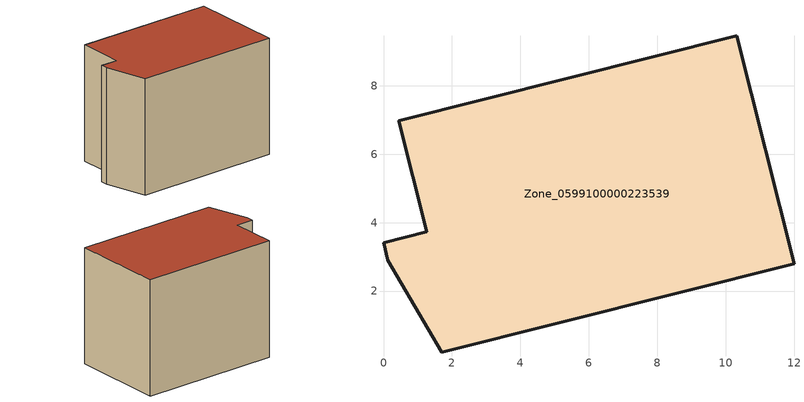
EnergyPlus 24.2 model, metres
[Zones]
Zone_0599100000223539
 floor ground (C_G): 10.33,9.46 12,2.79 1.7,0.21 0.13,2.91 0,3.41 1.26,3.73 0.44,6.98 z0
 wall outside (C_F): 0.13,2.91 1.7,0.21 12,2.79 10.33,9.46 0.44,6.98 1.26,3.73 0,3.41 0.13,2.91 z0:8.41
 roof outside (C_R): 1.7,0.21 12,2.79 10.33,9.46 0.44,6.98 1.26,3.73 0,3.41 0.13,2.91 z8.41
[BUILDING]
Pand.0599100000223539: North Axis=0; Terrain=City; Loads Convergence Tolerance Value=0.04; Temperature Convergence Tolerance Value=0.4; Solar Distribution=FullExterior; Maximum Number of Warmup Days=25; Minimum Number of Warmup Days=1
[Site:Location]
Rotterdam.The.Hague.AP_ZH_NLD Design_Conditions: Latitude=51.96; Longitude=4.45; Time Zone=1; Elevation=-4.5
[SITE:GROUNDTEMPERATURE:BUILDINGSURFACE]
18, 18, 18, 18, 18, 18, 18, 18, 18, 18, 18, 18
[MATERIAL] Thermal Absorptance=0.9; Solar Absorptance=0.7; Visible Absorptance=0.7
Name | Roughness | Thickness | Conductivity | Density | Specific Heat
G.TC.1975-1991 | MediumSmooth | 0.15 | 0.288461 | 540 | 1210
F.TC.1975-1991 | Rough | 0.3 | 0.230769 | 1920 | 840
R.TC.1975-1991 | MediumRough | 0.2 | 0.153846 | 1500 | 1000
[CONSTRUCTION]
C_G: G.TC.1975-1991
C_F: F.TC.1975-1991
C_R: R.TC.1975-1991
[ZONE]
Zone_0599100000223539: Type=1; Multiplier=1; Ceiling Height=Autocalculate; Volume=Autocalculate; Floor Area=autocalculate; Part of Total Floor Area=Yes
[ZONEINFILTRATION:DESIGNFLOWRATE]
Infil_Zone_0599100000223539: Zone or ZoneList or Space or SpaceList=Zone_0599100000223539; Schedule=AlwaysOn; Design Flow Rate Calculation Method=Flow/Area; Flow Rate per Floor Area=0.003; Constant Term Coefficient=1; Temperature Term Coefficient=0; Velocity Term Coefficient=0; Velocity Squared Term Coefficient=0
[HVACTEMPLATE:ZONE:IDEALLOADSAIRSYSTEM]
Zone_0599100000223539: Maximum Heating Supply Air Temperature=50; Minimum Cooling Supply Air Temperature=13; Maximum Heating Supply Air Humidity Ratio=0.0156; Minimum Cooling Supply Air Humidity Ratio=0.0077; Heating Limit=NoLimit; Cooling Limit=NoLimit; Dehumidification Control Type=ConstantSensibleHeatRatio; Cooling Sensible Heat Ratio=0.7; Dehumidification Setpoint=60; Humidification Control Type=None; Humidification Setpoint=30; Outdoor Air Method=None; Outdoor Air Flow Rate per Person=0.00944; Outdoor Air Flow Rate per Zone Floor Area=0; Outdoor Air Flow Rate per Zone=0; Demand Controlled Ventilation Type=None; Outdoor Air Economizer Type=NoEconomizer; Heat Recovery Type=None; Sensible Heat Recovery Effectiveness=0.7; Latent Heat Recovery Effectiveness=0.65
[ZONECONTROL:THERMOSTAT]
ThermostatControl_Zone_0599100000223539: Zone or ZoneList=Zone_0599100000223539; Control Type Schedule=DualSetpointControlType; Control 1=Thermostat_Zone_0599100000223539; Temperature Difference Between Cutout And Setpoint=0
[THERMOSTATSETPOINT:DUALSETPOINT]
Thermostat_Zone_0599100000223539: Heating Setpoint Temperature Schedule=HeatingSetpoint_Zone_0599100000223539; Cooling Setpoint Temperature Schedule=CoolingSetpoint_Zone_0599100000223539
[SCHEDULE:COMPACT]
HeatingSetpoint_Zone_0599100000223539: Through: 12/31, For: AllDays, Until: 24:00, 21
CoolingSetpoint_Zone_0599100000223539: Through: 12/31, For: AllDays, Until: 24:00, 24
DualSetpointControlType: Through: 12/31, For: AllDays, Until: 24:00, 4
AlwaysOn: Through: 12/31, For: AllDays, Until: 24:00, 1
